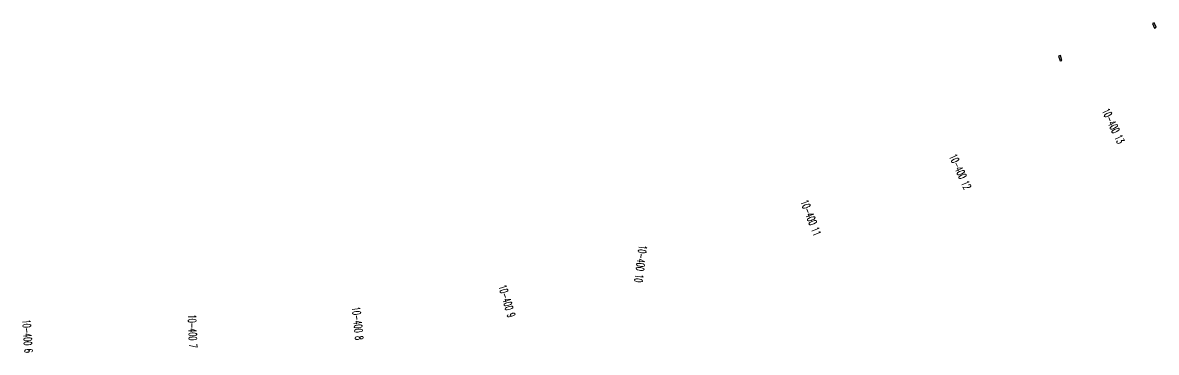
# Model space of a CAD drawing. Header units: millimetres. Extents: x 169002 to 170011, y 147009 to 148004.
# Drawn here: x 169001.7 to 169285, y 147921.8 to 148004.2 of the extents above; entities that cross this region are included whole.
import ezdxf
from ezdxf.enums import TextEntityAlignment as Align

# ---------------------------------------------------------------- set-up
doc = ezdxf.new("R2010")
doc.units = ezdxf.units.MM
doc.layers.add('W0330', color=7, linetype='CONTINUOUS')
doc.layers.add('W0473', color=7, linetype='CONTINUOUS')
doc.styles.get("Standard").update_dxf_attribs({"font": 'romans.shx', "width": 0.85})

msp = doc.modelspace()

# ---------------------------------------------------------------- linework, layer by layer
at = {"layer": 'W0330', "color": 252, "flags": 128}
for points in [[(169284.04, 148003.95), (169284.58, 148002.81), (169285.03, 148003.02), (169284.5, 148004.16), (169284.04, 148003.95)], [(169260.62, 147995.81), (169260.97, 147994.6), (169261.45, 147994.74), (169261.1, 147995.95), (169260.62, 147995.81)]]:
    msp.add_lwpolyline(points, dxfattribs=at)

# ---------------------------------------------------------------- texts
at = {"layer": 'W0473', "color": 252, "width": 0.6}
for s, rotation, p in [('10-400 13', 295.2824, (169274.29, 147978.36)), ('10-400 12', 294.2436, (169236.05, 147966.92)), ('10-400 11', 291.1903, (169198.7, 147955.4)), ('10-400 10', 262.8973, (169156.16, 147943.9)), ('10-400 9', 286.5843, (169122.76, 147934.59)), ('10-400 8', 275.8407, (169085.45, 147929.02)), ('10-400 6', 273.56, (169002.93, 147925.82)), ('10-400 7', 271.6558, (169044.18, 147927.06))]:
    msp.add_text(s, height=2, rotation=rotation, dxfattribs=at).set_placement(p, align=Align.MIDDLE_CENTER)

doc.saveas('drawing.dxf')
